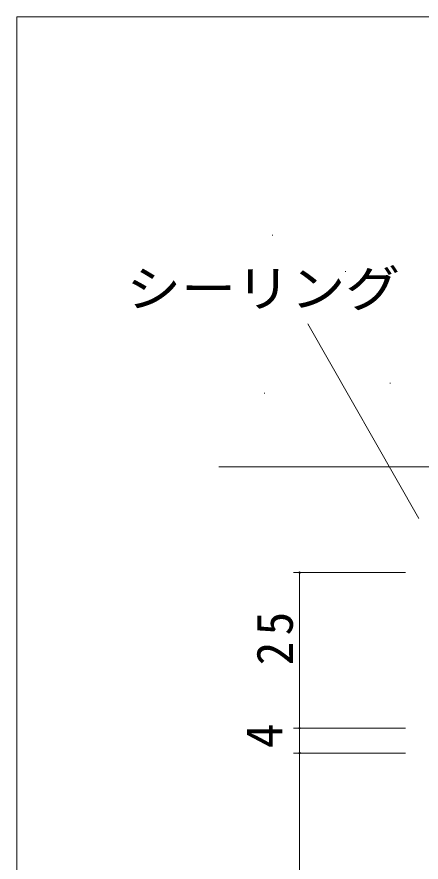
# Model space of a CAD drawing. Units: millimetres, scale not verified. Extents: x -1276 to 199, y -420 to 144.
# Drawn here: x -591.2 to -526.2, y 5.5 to 141.4 of the extents above; entities that cross this region are included whole.
import ezdxf
from ezdxf.enums import TextEntityAlignment as Align

# ---------------------------------------------------------------- set-up
doc = ezdxf.new("R2010")
doc.units = ezdxf.units.MM
doc.header["$LTSCALE"] = 2
for name, color, linetype, lineweight in [('0-1_YKK_ZWAK', 7, 'Continuous', 9), ('0-4_YSS_K', 3, 'Continuous', 9), ('0-5_YKK_D', 6, 'Continuous', 9)]:
    doc.layers.add(name, color=color, linetype=linetype, lineweight=lineweight)
doc.styles.add('ＭＳ ゴシック', font='')
doc.styles.get('ＭＳ ゴシック').set_extended_font_data('MS Gothic')

msp = doc.modelspace()

# ---------------------------------------------------------------- linework, layer by layer
at = {"layer": '0-1_YKK_ZWAK'}
for p in [(-591.2, -383.6), (178.8, 141.4)]:
    msp.add_line(p, (-591.2, 141.4), dxfattribs=at)
at = {"layer": '0-4_YSS_K'}
for p, q in [((-550.153, 106.321), (-550.053, 106.321)), ((-538.412, 100.454), (-538.312, 100.454)), ((-531.237, 82.529), (-531.137, 82.529)), ((-551.458, 80.899), (-551.358, 80.899)), ((-490.739, 69.068), (-558.739, 69.068))]:
    msp.add_line(p, q, dxfattribs=at)
at = {"layer": '0-5_YKK_D'}
for p, q in [((-526.583, 60.794), (-544.443, 92.037)), ((-528.739, 52.068), (-546.739, 52.068)), ((-545.739, 52.068), (-545.739, 27.068)), ((-528.739, 27.068), (-546.739, 27.068)), ((-528.739, 27.068), (-546.739, 27.068)), ((-545.739, 27.068), (-545.739, 23.068)), ((-528.739, 23.068), (-546.739, 23.068)), ((-528.739, 23.068), (-546.739, 23.068)), ((-545.739, 23.068), (-545.739, -276.932))]:
    msp.add_line(p, q, dxfattribs=at)
for centre, start, end in [((-545.739, 52.068), 90, 270), ((-545.739, 52.068), 270, 90), ((-545.739, 27.068), 90, 270), ((-545.739, 27.068), 90, 270), ((-545.739, 27.068), 270, 90), ((-545.739, 27.068), 270, 90), ((-545.739, 23.068), 90, 270), ((-545.739, 23.068), 90, 270), ((-545.739, 23.068), 270, 90), ((-545.739, 23.068), 270, 90)]:
    msp.add_arc(centre, 0.106, start, end, dxfattribs=at)

# ---------------------------------------------------------------- texts
at = {"layer": '0-5_YKK_D', "color": 7, "style": 'ＭＳ ゴシック', "width": 1.1}
msp.add_text('シーリング', height=5.865, dxfattribs=at).set_placement((-573.603, 93.037), align=Align.BOTTOM_LEFT)
at = {"layer": '0-5_YKK_D', "color": 7, "style": 'ＭＳ ゴシック'}
msp.add_text('4', height=5.865, rotation=90, dxfattribs=at).set_placement((-546.739, 23.831), align=Align.BOTTOM_LEFT)
at = {"layer": '0-5_YKK_D', "color": 7, "insert": (-546.739, 37.168), "char_height": 5.865, "attachment_point": 7, "rotation": 90, "style": 'ＭＳ ゴシック'}
msp.add_mtext('\\T1.27;\\W0.95;25', dxfattribs=at)

doc.saveas('drawing.dxf')
